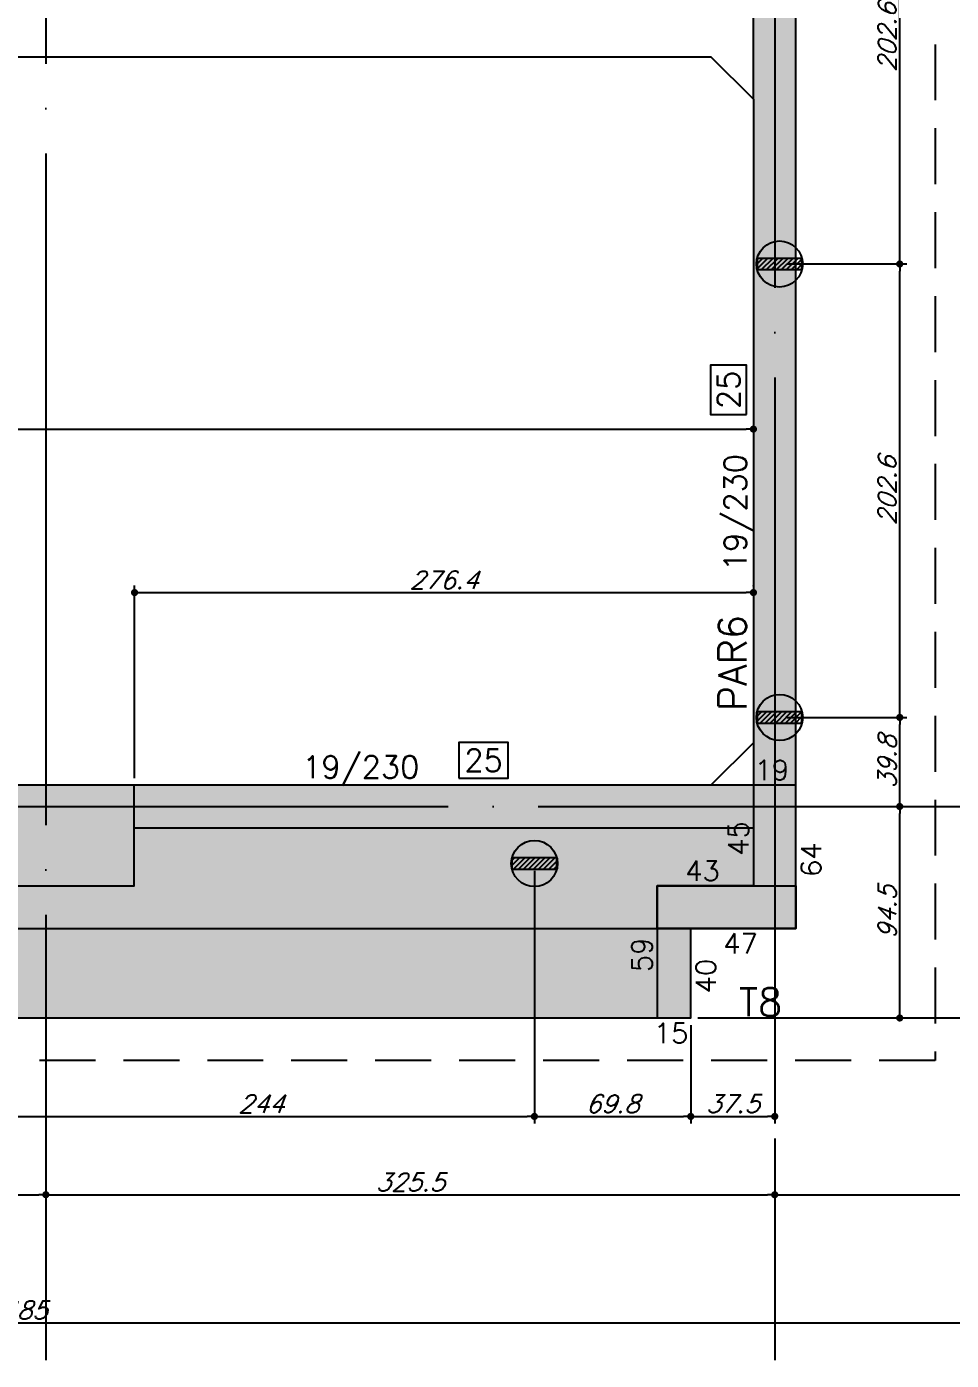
# Model space of a CAD drawing. Header units: millimetres. Extents: x -2404 to 6316, y -1750 to 2455.
# Drawn here: x 597 to 1010, y -732 to -136 of the extents above; entities that cross this region are included whole.
import ezdxf
from ezdxf.enums import TextEntityAlignment as Align

# ---------------------------------------------------------------- set-up
doc = ezdxf.new("R2010")
doc.units = ezdxf.units.MM
doc.header["$LTSCALE"] = 50
doc.linetypes.add('DASHED', pattern=[0.75, 0.5, -0.25])
doc.linetypes.add('EIXO', pattern=[6.8, 6, -0.4, 0, -0.4])
for name, color, linetype in [('F-ARM', 6, 'Continuous'), ('F-AUX', 2, 'Continuous'), ('F-COTAS', 106, 'Continuous'), ('F-COTAS ANCORAGEM', 106, 'Continuous'), ('F-DESNIVEL-1', 254, 'Continuous'), ('F-EIXO', 12, 'EIXO'), ('F-LAJES', 3, 'Continuous'), ('F-PILARES-DIM', 172, 'Continuous'), ('F-PILARES-M', 170, 'Continuous'), ('F-PILARES-NOME', 170, 'Continuous'), ('F-TEXTO', 6, 'Continuous'), ('F-VIGAS', 3, 'Continuous'), ('F-VIGAS-DIM', 2, 'Continuous'), ('F-VIGAS-NOME', 4, 'Continuous')]:
    doc.layers.add(name, color=color, linetype=linetype)
doc.layers.add('F-DESNIVEL-3', color=7, linetype='Continuous', true_color=0xd5c7ff)
doc.styles.add('CP-TEXT-INCL', font='romans.shx', dxfattribs={"oblique": 20})
doc.styles.add('MCP', font='romans.shx')
doc.styles.add('ROMANS', font='romans.shx')
doc.dimstyles.new('CP-COTAS-50', dxfattribs={"dimscale": 0.64, "dimtxt": 12.5, "dimasz": 5, "dimexe": 5, "dimexo": 5, "dimgap": 2.5, "dimtad": 1, "dimdec": 1, "dimdsep": 46, "dimtxsty": 'CP-TEXT-INCL', "dimblk1": 'DOT', "dimblk2": 'DOT', "dimsah": 1, "dimcen": 9, "dimclrd": 256, "dimclre": 256, "dimclrt": 256, "dimadec": 0, "dimazin": 0, "dimtfac": 1, "dimtdec": 1, "dimtmove": 2, "dimatfit": 3, "dimldrblk": 'DOT', "dimfxl": 0, "dimtolj": 1, "dimarcsym": 0})

# ---------------------------------------------------------------- blocks, each defined once
blk = doc.blocks.new('*U17')
at = {"layer": 'F-EIXO'}
blk.add_line((0, 0), (4945.5, 0), dxfattribs=at)
at = {"layer": 'F-TEXTO', "style": 'ROMANS'}
blk.add_attdef('EIXO', text='', height=17.5, dxfattribs=at).set_placement((-28.21, 0), align=Align.MIDDLE_CENTER)
blk = doc.blocks.new('*U20')
at = {"layer": 'F-EIXO'}
blk.add_line((0, 0), (0, -2579.78), dxfattribs=at)
at = {"layer": 'F-TEXTO', "style": 'ROMANS'}
blk.add_attdef('EIXO', text='', height=17.5, rotation=360, dxfattribs=at).set_placement((0, 28.21), align=Align.MIDDLE_CENTER)
blk = doc.blocks.new('*U18')
at = {"layer": 'F-EIXO'}
blk.add_line((0, 0), (0, -2479.78), dxfattribs=at)
at = {"layer": 'F-TEXTO', "style": 'ROMANS'}
blk.add_attdef('EIXO', text='', height=17.5, rotation=360, dxfattribs=at).set_placement((0, 28.21), align=Align.MIDDLE_CENTER)
blk = doc.blocks.new('*U5')
at = {"layer": 'F-VIGAS-DIM', "color": 1}
blk.add_lwpolyline([(0, 0), (22, 0), (22, 16), (0, 16)], close=True, dxfattribs=at)
at = {"layer": 'F-VIGAS-DIM', "style": 'MCP'}
blk.add_attdef('DIM', text='', height=10, dxfattribs=at).set_placement((11, 8), align=Align.MIDDLE_CENTER)
blk = doc.blocks.new('_DOT')
at = {"color": 0, "linetype": 'ByBlock'}
blk.add_line((-0.5, 0), (-1, 0), dxfattribs=at)
at = {"color": 0, "linetype": 'ByBlock', "const_width": 0.5}
blk.add_lwpolyline([(-0.25, 0, 1), (0.25, 0, 1)], format="xyb", close=True, dxfattribs=at)
blk = doc.blocks.new('*D44')
at = {"layer": 'DEFPOINTS', "color": 0, "transparency": 16777216}
for p in [(207, -315.89), (921.5, -315.89), (921.5, -315.89)]:
    blk.add_point(p, dxfattribs=at)
at = {"layer": 'F-COTAS', "lineweight": -2, "transparency": 16777216}
blk.add_line((210.2, -315.89), (918.3, -315.89), dxfattribs=at)
at = {"layer": 'F-COTAS', "lineweight": -2, "transparency": 16777216, "xscale": 3.2, "yscale": 3.2, "zscale": 3.2, "rotation": 180}
blk.add_blockref('_DOT', (207, -315.89), dxfattribs=at)
at = {"layer": 'F-COTAS', "lineweight": -2, "transparency": 16777216, "xscale": 3.2, "yscale": 3.2, "zscale": 3.2}
blk.add_blockref('_DOT', (921.5, -315.89), dxfattribs=at)
at = {"layer": 'F-COTAS', "transparency": 16777216, "insert": (564.25, -310.29), "char_height": 8, "attachment_point": 5, "style": 'CP-TEXT-INCL'}
blk.add_mtext('\\A1;714.5', dxfattribs=at)
blk = doc.blocks.new('*D102')
at = {"layer": 'DEFPOINTS', "color": 0, "transparency": 16777216}
for p in [(921.5, -388.89), (921.5, -389.29), (645.1, -475)]:
    blk.add_point(p, dxfattribs=at)
at = {"layer": 'F-COTAS', "lineweight": -2, "transparency": 16777216}
for p, q in [((645.1, -471.8), (645.1, -385.69)), ((921.5, -386.09), (921.5, -385.69)), ((648.3, -388.89), (918.3, -388.89))]:
    blk.add_line(p, q, dxfattribs=at)
at = {"layer": 'F-COTAS', "lineweight": -2, "transparency": 16777216, "xscale": 3.2, "yscale": 3.2, "zscale": 3.2, "rotation": 180}
blk.add_blockref('_DOT', (645.1, -388.89), dxfattribs=at)
at = {"layer": 'F-COTAS', "lineweight": -2, "transparency": 16777216, "xscale": 3.2, "yscale": 3.2, "zscale": 3.2}
blk.add_blockref('_DOT', (921.5, -388.89), dxfattribs=at)
at = {"layer": 'F-COTAS', "transparency": 16777216, "insert": (783.3, -383.29), "char_height": 8, "attachment_point": 5, "style": 'CP-TEXT-INCL'}
blk.add_mtext('\\A1;276.4', dxfattribs=at)
blk = doc.blocks.new('*D138')
at = {"layer": 'DEFPOINTS', "color": 0, "transparency": 16777216}
for p in [(2835, 864.5), (-1650, -579), (2835, -715.16)]:
    blk.add_point(p, dxfattribs=at)
at = {"layer": 'F-COTAS', "lineweight": -2, "transparency": 16777216}
for p, q in [((2835, 861.3), (2835, -718.36)), ((-1650, -582.2), (-1650, -718.36)), ((-1646.8, -715.16), (2831.8, -715.16))]:
    blk.add_line(p, q, dxfattribs=at)
at = {"layer": 'F-COTAS', "lineweight": -2, "transparency": 16777216, "xscale": 3.2, "yscale": 3.2, "zscale": 3.2, "rotation": 180}
blk.add_blockref('_DOT', (-1650, -715.16), dxfattribs=at)
at = {"layer": 'F-COTAS', "lineweight": -2, "transparency": 16777216, "xscale": 3.2, "yscale": 3.2, "zscale": 3.2}
blk.add_blockref('_DOT', (2835, -715.16), dxfattribs=at)
at = {"layer": 'F-COTAS', "transparency": 16777216, "insert": (592.5, -709.56), "char_height": 8, "attachment_point": 5, "style": 'CP-TEXT-INCL'}
blk.add_mtext('\\A1;4485', dxfattribs=at)
blk = doc.blocks.new('*D147')
at = {"layer": 'DEFPOINTS', "color": 0, "transparency": 16777216}
for p in [(605.5, -657.97), (605.5, -657.97), (382.5, -689.02)]:
    blk.add_point(p, dxfattribs=at)
at = {"layer": 'F-COTAS', "lineweight": -2, "transparency": 16777216}
for p, q in [((382.5, -685.82), (382.5, -654.77)), ((385.7, -657.97), (602.3, -657.97))]:
    blk.add_line(p, q, dxfattribs=at)
at = {"layer": 'F-COTAS', "lineweight": -2, "transparency": 16777216, "xscale": 3.2, "yscale": 3.2, "zscale": 3.2, "rotation": 180}
blk.add_blockref('_DOT', (382.5, -657.97), dxfattribs=at)
at = {"layer": 'F-COTAS', "lineweight": -2, "transparency": 16777216, "xscale": 3.2, "yscale": 3.2, "zscale": 3.2}
blk.add_blockref('_DOT', (605.5, -657.97), dxfattribs=at)
at = {"layer": 'F-COTAS', "transparency": 16777216, "insert": (494, -652.37), "char_height": 8, "attachment_point": 5, "style": 'CP-TEXT-INCL'}
blk.add_mtext('\\A1;223', dxfattribs=at)
blk = doc.blocks.new('*D148')
at = {"layer": 'DEFPOINTS', "color": 0, "transparency": 16777216}
for p in [(605.5, -657.97), (931, -657.97), (931, -657.97)]:
    blk.add_point(p, dxfattribs=at)
at = {"layer": 'F-COTAS', "lineweight": -2, "transparency": 16777216}
blk.add_line((608.7, -657.97), (927.8, -657.97), dxfattribs=at)
at = {"layer": 'F-COTAS', "lineweight": -2, "transparency": 16777216, "xscale": 3.2, "yscale": 3.2, "zscale": 3.2, "rotation": 180}
blk.add_blockref('_DOT', (605.5, -657.97), dxfattribs=at)
at = {"layer": 'F-COTAS', "lineweight": -2, "transparency": 16777216, "xscale": 3.2, "yscale": 3.2, "zscale": 3.2}
blk.add_blockref('_DOT', (931, -657.97), dxfattribs=at)
at = {"layer": 'F-COTAS', "transparency": 16777216, "insert": (768.25, -652.37), "char_height": 8, "attachment_point": 5, "style": 'CP-TEXT-INCL'}
blk.add_mtext('\\A1;325.5', dxfattribs=at)
blk = doc.blocks.new('*D149')
at = {"layer": 'DEFPOINTS', "color": 0, "transparency": 16777216}
for p in [(931, -657.97), (1128, -657.97), (1128, -657.97)]:
    blk.add_point(p, dxfattribs=at)
at = {"layer": 'F-COTAS', "lineweight": -2, "transparency": 16777216}
blk.add_line((934.2, -657.97), (1124.8, -657.97), dxfattribs=at)
at = {"layer": 'F-COTAS', "lineweight": -2, "transparency": 16777216, "xscale": 3.2, "yscale": 3.2, "zscale": 3.2, "rotation": 180}
blk.add_blockref('_DOT', (931, -657.97), dxfattribs=at)
at = {"layer": 'F-COTAS', "lineweight": -2, "transparency": 16777216, "xscale": 3.2, "yscale": 3.2, "zscale": 3.2}
blk.add_blockref('_DOT', (1128, -657.97), dxfattribs=at)
at = {"layer": 'F-COTAS', "transparency": 16777216, "insert": (1029.5, -652.37), "char_height": 8, "attachment_point": 5, "style": 'CP-TEXT-INCL'}
blk.add_mtext('\\A1;197', dxfattribs=at)
blk = doc.blocks.new('*D164')
at = {"layer": 'DEFPOINTS', "color": 0, "transparency": 16777216}
for p in [(893.5, -579), (931, -583.01), (931, -622.98)]:
    blk.add_point(p, dxfattribs=at)
at = {"layer": 'F-COTAS', "lineweight": -2, "transparency": 16777216}
for p, q in [((893.5, -582.2), (893.5, -626.18)), ((931, -586.21), (931, -626.18)), ((896.7, -622.98), (927.8, -622.98))]:
    blk.add_line(p, q, dxfattribs=at)
at = {"layer": 'F-COTAS', "lineweight": -2, "transparency": 16777216, "xscale": 3.2, "yscale": 3.2, "zscale": 3.2, "rotation": 180}
blk.add_blockref('_DOT', (893.5, -622.98), dxfattribs=at)
at = {"layer": 'F-COTAS', "lineweight": -2, "transparency": 16777216, "xscale": 3.2, "yscale": 3.2, "zscale": 3.2}
blk.add_blockref('_DOT', (931, -622.98), dxfattribs=at)
at = {"layer": 'F-COTAS', "transparency": 16777216, "insert": (912.25, -617.38), "char_height": 8, "attachment_point": 5, "style": 'CP-TEXT-INCL'}
blk.add_mtext('\\A1;37.5', dxfattribs=at)
blk = doc.blocks.new('*D165')
at = {"layer": 'DEFPOINTS', "color": 0, "transparency": 16777216}
for p in [(970.38, -484.5), (986.83, -484.5), (893.5, -579)]:
    blk.add_point(p, dxfattribs=at)
at = {"layer": 'F-COTAS', "lineweight": -2, "transparency": 16777216}
for p, q in [((973.58, -484.5), (990.03, -484.5)), ((986.83, -575.8), (986.83, -487.7)), ((896.7, -579), (990.03, -579))]:
    blk.add_line(p, q, dxfattribs=at)
at = {"layer": 'F-COTAS', "lineweight": -2, "transparency": 16777216, "xscale": 3.2, "yscale": 3.2, "zscale": 3.2}
for p, rotation in [((986.83, -484.5), 90), ((986.83, -579), 270)]:
    blk.add_blockref('_DOT', p, dxfattribs=dict(at, rotation=rotation))
at = {"layer": 'F-COTAS', "transparency": 16777216, "insert": (981.23, -531.75), "char_height": 8, "attachment_point": 5, "rotation": 90, "style": 'CP-TEXT-INCL'}
blk.add_mtext('\\A1;94.5', dxfattribs=at)
blk = doc.blocks.new('*D166')
at = {"layer": 'DEFPOINTS', "color": 0, "transparency": 16777216}
for p in [(2796, 1664.5), (2990.81, 1664.5), (893.5, -579)]:
    blk.add_point(p, dxfattribs=at)
at = {"layer": 'F-COTAS', "lineweight": -2, "transparency": 16777216}
for p, q in [((2799.2, 1664.5), (2994.01, 1664.5)), ((2990.81, -575.8), (2990.81, 1661.3)), ((896.7, -579), (2994.01, -579))]:
    blk.add_line(p, q, dxfattribs=at)
at = {"layer": 'F-COTAS', "lineweight": -2, "transparency": 16777216, "xscale": 3.2, "yscale": 3.2, "zscale": 3.2}
for p, rotation in [((2990.81, 1664.5), 90), ((2990.81, -579), 270)]:
    blk.add_blockref('_DOT', p, dxfattribs=dict(at, rotation=rotation))
at = {"layer": 'F-COTAS', "transparency": 16777216, "insert": (2985.21, 542.75), "char_height": 8, "attachment_point": 5, "rotation": 90, "style": 'CP-TEXT-INCL'}
blk.add_mtext('\\A1;2243.5', dxfattribs=at)
blk = doc.blocks.new('PONTO ANCORAGEM_EST')
at = {"layer": 'F-ARM'}
h = blk.add_hatch(dxfattribs=at)
h.set_pattern_fill('ANSI31', color=2, scale=0.5)
h.paths.add_polyline_path([(-1159.55, 5937.09), (-1179.55, 5937.09), (-1179.55, 5932.09), (-1159.55, 5932.09)])
at = {"layer": 'F-ARM', "color": 3, "elevation": 0}
blk.add_lwpolyline([(-1179.55, 5932.09), (-1159.55, 5932.09), (-1159.55, 5937.09), (-1179.55, 5937.09)], close=True, dxfattribs=at)
at = {"layer": 'F-ARM', "color": 3}
blk.add_circle((-1169.55, 5934.59, 0), 10.31, dxfattribs=at)
blk = doc.blocks.new('*D280')
at = {"layer": 'DEFPOINTS', "color": 0, "transparency": 16777216}
for p in [(579.67, -509.99), (823.67, -509.99), (823.67, -622.98)]:
    blk.add_point(p, dxfattribs=at)
at = {"layer": 'F-COTAS ANCORAGEM', "lineweight": -2, "transparency": 16777216}
for p, q in [((579.67, -513.19), (579.67, -626.18)), ((823.67, -513.19), (823.67, -626.18)), ((582.87, -622.98), (820.47, -622.98))]:
    blk.add_line(p, q, dxfattribs=at)
at = {"layer": 'F-COTAS ANCORAGEM', "lineweight": -2, "transparency": 16777216, "xscale": 3.2, "yscale": 3.2, "zscale": 3.2, "rotation": 180}
blk.add_blockref('_DOT', (579.67, -622.98), dxfattribs=at)
at = {"layer": 'F-COTAS ANCORAGEM', "lineweight": -2, "transparency": 16777216, "xscale": 3.2, "yscale": 3.2, "zscale": 3.2}
blk.add_blockref('_DOT', (823.67, -622.98), dxfattribs=at)
at = {"layer": 'F-COTAS ANCORAGEM', "transparency": 16777216, "insert": (701.67, -617.38), "char_height": 8, "attachment_point": 5, "style": 'CP-TEXT-INCL'}
blk.add_mtext('\\A1;244', dxfattribs=at)
blk = doc.blocks.new('*D281')
at = {"layer": 'DEFPOINTS', "color": 0, "transparency": 16777216}
for p in [(823.67, -509.99), (893.5, -579), (893.5, -622.98)]:
    blk.add_point(p, dxfattribs=at)
at = {"layer": 'F-COTAS ANCORAGEM', "lineweight": -2, "transparency": 16777216}
for p, q in [((823.67, -513.19), (823.67, -626.18)), ((893.5, -582.2), (893.5, -626.18)), ((826.87, -622.98), (890.3, -622.98))]:
    blk.add_line(p, q, dxfattribs=at)
at = {"layer": 'F-COTAS ANCORAGEM', "lineweight": -2, "transparency": 16777216, "xscale": 3.2, "yscale": 3.2, "zscale": 3.2, "rotation": 180}
blk.add_blockref('_DOT', (823.67, -622.98), dxfattribs=at)
at = {"layer": 'F-COTAS ANCORAGEM', "lineweight": -2, "transparency": 16777216, "xscale": 3.2, "yscale": 3.2, "zscale": 3.2}
blk.add_blockref('_DOT', (893.5, -622.98), dxfattribs=at)
at = {"layer": 'F-COTAS ANCORAGEM', "transparency": 16777216, "insert": (858.58, -617.38), "char_height": 8, "attachment_point": 5, "style": 'CP-TEXT-INCL'}
blk.add_mtext('\\A1;69.8', dxfattribs=at)
blk = doc.blocks.new('*D282')
at = {"layer": 'DEFPOINTS', "color": 0, "transparency": 16777216}
for p in [(933.17, -444.69), (986.83, -444.69), (954.57, -484.5)]:
    blk.add_point(p, dxfattribs=at)
at = {"layer": 'F-COTAS ANCORAGEM', "lineweight": -2, "transparency": 16777216}
for p, q in [((936.37, -444.69), (990.03, -444.69)), ((986.83, -481.3), (986.83, -447.89)), ((957.77, -484.5), (990.03, -484.5))]:
    blk.add_line(p, q, dxfattribs=at)
at = {"layer": 'F-COTAS ANCORAGEM', "lineweight": -2, "transparency": 16777216, "xscale": 3.2, "yscale": 3.2, "zscale": 3.2}
for p, rotation in [((986.83, -444.69), 90), ((986.83, -484.5), 270)]:
    blk.add_blockref('_DOT', p, dxfattribs=dict(at, rotation=rotation))
at = {"layer": 'F-COTAS ANCORAGEM', "transparency": 16777216, "insert": (981.23, -464.59), "char_height": 8, "attachment_point": 5, "rotation": 90, "style": 'CP-TEXT-INCL'}
blk.add_mtext('\\A1;39.8', dxfattribs=at)
blk = doc.blocks.new('*D283')
at = {"layer": 'DEFPOINTS', "color": 0, "transparency": 16777216}
for p in [(933.17, -242.09), (986.83, -242.09), (933.17, -444.69)]:
    blk.add_point(p, dxfattribs=at)
at = {"layer": 'F-COTAS ANCORAGEM', "lineweight": -2, "transparency": 16777216}
for p, q in [((936.37, -242.09), (990.03, -242.09)), ((986.83, -441.49), (986.83, -245.29)), ((936.37, -444.69), (990.03, -444.69))]:
    blk.add_line(p, q, dxfattribs=at)
at = {"layer": 'F-COTAS ANCORAGEM', "lineweight": -2, "transparency": 16777216, "xscale": 3.2, "yscale": 3.2, "zscale": 3.2}
for p, rotation in [((986.83, -242.09), 90), ((986.83, -444.69), 270)]:
    blk.add_blockref('_DOT', p, dxfattribs=dict(at, rotation=rotation))
at = {"layer": 'F-COTAS ANCORAGEM', "transparency": 16777216, "insert": (981.23, -343.39), "char_height": 8, "attachment_point": 5, "rotation": 90, "style": 'CP-TEXT-INCL'}
blk.add_mtext('\\A1;202.6', dxfattribs=at)
blk = doc.blocks.new('*D284')
at = {"layer": 'DEFPOINTS', "color": 0, "transparency": 16777216}
for p in [(933.17, -39.49), (986.83, -39.49), (933.17, -242.09)]:
    blk.add_point(p, dxfattribs=at)
at = {"layer": 'F-COTAS ANCORAGEM', "lineweight": -2, "transparency": 16777216}
for p, q in [((936.37, -39.49), (990.03, -39.49)), ((986.83, -238.89), (986.83, -42.69)), ((936.37, -242.09), (990.03, -242.09))]:
    blk.add_line(p, q, dxfattribs=at)
at = {"layer": 'F-COTAS ANCORAGEM', "lineweight": -2, "transparency": 16777216, "xscale": 3.2, "yscale": 3.2, "zscale": 3.2}
for p, rotation in [((986.83, -39.49), 90), ((986.83, -242.09), 270)]:
    blk.add_blockref('_DOT', p, dxfattribs=dict(at, rotation=rotation))
at = {"layer": 'F-COTAS ANCORAGEM', "transparency": 16777216, "insert": (981.23, -140.79), "char_height": 8, "attachment_point": 5, "rotation": 90, "style": 'CP-TEXT-INCL'}
blk.add_mtext('\\A1;202.6', dxfattribs=at)

msp = doc.modelspace()

# ---------------------------------------------------------------- hatches: boundary and pattern name
at = {"layer": 'F-DESNIVEL-1', "linetype": 'Continuous'}
msp.add_hatch(color=256, dxfattribs=at).paths.add_polyline_path([(566, -520), (645, -520), (645, -475), (566, -475)], flags=16)
for points in [[(921.5, -520), (940.5, -520), (940.5, -475), (921.5, -475), (921.5, -494)], [(893.5, -539), (940.5, -539), (940.5, -520), (921.5, -520), (878.5, -520), (878.5, -539)]]:
    msp.add_hatch(color=256, dxfattribs=at).paths.add_polyline_path(points)
at = {"layer": 'F-DESNIVEL-3', "linetype": 'Continuous'}
msp.add_hatch(color=256, dxfattribs=at).paths.add_polyline_path([(893.5, -579), (893.5, -539), (878.5, -539), (878.5, -579)])

# ---------------------------------------------------------------- linework, layer by layer
at = {"layer": 'F-AUX', "color": 4, "linetype": 'DASHED'}
msp.add_lwpolyline([(1002.616, -597.969), (-573.9, -597.969), (-573.9, 156.051), (1002.616, 156.051)], close=True, dxfattribs=at)
at = {"layer": 'F-DESNIVEL-1', "linetype": 'Continuous'}
for points in [[(921.5, -520), (940.5, -520), (940.5, -475), (921.5, -475)], [(878.5, -520), (940.5, -520), (940.5, -539), (878.5, -539)]]:
    msp.add_lwpolyline(points, close=True, dxfattribs=at)
for points in [[(940.5, -140), (940.5, 24.4), (921.5, 24.4)], [(940.5, -140), (921.5, 24.4), (921.5, -140)], [(940.5, -140), (921.5, -140), (921.5, -474.9)], [(940.5, -140), (921.5, -474.9), (940.5, -474.9)], [(940.5, -140), (921.5, -140), (940.5, -140)], [(940.5, -140), (940.5, -474.9), (940.5, -140)], [(645.1, -475), (645.1, -494), (921.4, -494)], [(645.1, -475), (921.4, -494), (921.4, -475)], [(645.1, -475), (921.4, -475), (645.1, -475)], [(921.5, -494), (645, -520), (878.5, -520)], [(921.5, -494), (645, -494), (645, -520)], [(921.5, -494), (645, -520), (921.5, -494)], [(921.5, -520), (921.5, -494), (878.5, -520)], [(921.5, -494), (878.5, -520), (921.5, -494)], [(-515.5, -539), (878.5, -539), (-246.5, -520)], [(878.5, -539), (-172.5, -520), (-246.5, -520)], [(878.5, -539), (-246.5, -520), (878.5, -539)], [(878.5, -539), (566, -520), (-172.5, -520)], [(878.5, -539), (-172.5, -520), (878.5, -539)], [(645, -520), (566, -520), (878.5, -539)], [(878.5, -520), (645, -520), (878.5, -539)], [(645, -520), (878.5, -539), (645, -520)], [(921.5, -520), (878.5, -520), (921.5, -520)], [(878.5, -520), (878.5, -539), (878.5, -520)]]:
    msp.add_solid(points, dxfattribs=at)
at = {"layer": 'F-DESNIVEL-3', "linetype": 'Continuous'}
for points in [[(878.5, -579), (-1610, -539), (-1650, -579)], [(878.5, -579), (-1259.5, -539), (-1610, -539)], [(878.5, -579), (-1610, -539), (878.5, -579)], [(878.5, -579), (-1173.5, -539), (-1259.5, -539)], [(878.5, -579), (-1259.5, -539), (878.5, -579)], [(878.5, -579), (-819, -539), (-1173.5, -539)], [(878.5, -579), (-1173.5, -539), (878.5, -579)], [(878.5, -579), (-515.5, -539), (-819, -539)], [(878.5, -579), (-819, -539), (878.5, -579)], [(878.5, -579), (878.5, -539), (-515.5, -539)], [(878.5, -579), (-515.5, -539), (878.5, -579)], [(878.5, -579), (-1650, -579), (878.5, -579)]]:
    msp.add_solid(points, dxfattribs=at)
at = {"layer": 'F-LAJES', "linetype": 'Continuous'}
for p, q in [((-515.5, -539), (940.5, -539)), ((-1650, -579), (893.5, -579))]:
    msp.add_line(p, q, dxfattribs=at)
at = {"layer": 'F-PILARES-M', "linetype": 'Continuous'}
for points in [[(566, -520), (645, -520), (645, -475), (566, -475), (566, -520)], [(878.5, -579), (893.5, -579), (893.5, -539), (940.5, -539), (940.5, -475), (921.5, -475), (921.5, -520), (878.5, -520), (878.5, -579)]]:
    msp.add_lwpolyline(points, dxfattribs=at)
at = {"layer": 'F-VIGAS'}
for p, q in [((921.5, -168.5), (921.5, -130.5)), ((921.5, -168.5), (902.5, -149.5)), ((921.5, -456), (902.5, -475)), ((921.5, -456), (921.5, -475)), ((921.5, -474.9), (902.5, -475))]:
    msp.add_line(p, q, dxfattribs=at)
for points in [[(940.5, -140), (940.5, 24.5)], [(940.5, -475), (940.5, -140)], [(226, -149.5), (902.5, -149.5)], [(921.5, -168.5), (921.5, -456)], [(902.5, -475), (645, -475)], [(645, -494), (921.5, -494)]]:
    msp.add_lwpolyline(points, dxfattribs=at)

# ---------------------------------------------------------------- block references
at = {"layer": 'F-ARM'}
for p in [(2102.719, -6176.684, 0), (2102.719, -6379.284, 0), (1993.219, -6444.589, 0)]:
    msp.add_blockref('PONTO ANCORAGEM_EST', p, dxfattribs=at)
at = {"layer": 'F-EIXO', "linetype": 'Continuous'}
for name, p in [('*U20', (605.5, 1847.82)), ('*U18', (931, 1747.82)), ('*U17', (-1895.471, -484.5))]:
    msp.add_blockref(name, p, dxfattribs=at)
at = {"layer": 'F-VIGAS-DIM', "linetype": 'Continuous', "rotation": 90}
msp.add_blockref('*U5', (918.375, -309.325), dxfattribs=at).add_auto_attribs({'DIM': '25'})
at = {"layer": 'F-VIGAS-DIM', "linetype": 'Continuous'}
msp.add_blockref('*U5', (790, -471.875), dxfattribs=at).add_auto_attribs({'DIM': '25'})

# ---------------------------------------------------------------- texts
at = {"layer": 'F-PILARES-DIM', "linetype": 'Continuous', "style": 'MCP'}
for s, p in [('19', (922, -472.75)), ('43', (891, -517.75)), ('47', (908, -550.25)), ('15', (877, -590.25))]:
    msp.add_text(s, height=9, dxfattribs=at).set_placement(p)
for s, p in [('45', (919.25, -506.5)), ('64', (951.75, -516)), ('59', (876.25, -558.5)), ('40', (904.75, -568))]:
    msp.add_text(s, height=9, rotation=90, dxfattribs=at).set_placement(p)
at = {"layer": 'F-PILARES-NOME', "linetype": 'Continuous', "style": 'MCP'}
msp.add_text('T8', height=12.5, dxfattribs=at).set_placement((915.029, -578.119))
at = {"layer": 'F-VIGAS-DIM', "linetype": 'Continuous', "style": 'MCP'}
msp.add_text('19/230', height=10, rotation=90, dxfattribs=at).set_placement((918.375, -379.325))
msp.add_text('19/230', height=10, dxfattribs=at).set_placement((720, -471.875))
at = {"layer": 'F-VIGAS-NOME', "linetype": 'Continuous', "style": 'MCP'}
msp.add_text('PAR6', height=12.5, rotation=90, dxfattribs=at).set_placement((918.375, -441.825))

# ---------------------------------------------------------------- dimensions: what is measured, and where the dimension line sits
at = {"layer": 'F-COTAS'}
for base, p1, p2, angle, picture, middle in [((2990.807, 1664.5), (893.5, -579), (2796, 1664.5), 90, '*D166', (2985.207, 542.75)), ((921.5, -315.893), (207, -315.893), (921.5, -315.893), 180, '*D44', (564.25, -310.293)), ((986.826, -484.5), (893.5, -579), (970.384, -484.5), 90, '*D165', (981.226, -531.75))]:
    dim = msp.add_linear_dim(base=base, p1=p1, p2=p2, angle=angle, dimstyle='CP-COTAS-50', dxfattribs=at)
    dim.commit()
    dim.dimension.update_dxf_attribs({"geometry": picture, "text_midpoint": middle})
for base, p1, p2, picture, middle in [((2835, -715.164), (-1650, -579), (2835, 864.5), '*D138', (592.5, -709.564)), ((921.5, -388.888), (645.1, -475), (921.5, -389.289), '*D102', (783.3, -383.288)), ((931, -622.977), (893.5, -579), (931, -583.009), '*D164', (912.25, -617.377)), ((605.5, -657.971), (382.5, -689.024), (605.5, -657.971), '*D147', (494, -652.371)), ((931, -657.971), (605.5, -657.971), (931, -657.971), '*D148', (768.25, -652.371)), ((1128, -657.971), (931, -657.971), (1128, -657.971), '*D149', (1029.5, -652.371))]:
    dim = msp.add_linear_dim(base=base, p1=p1, p2=p2, dimstyle='CP-COTAS-50', dxfattribs=at)
    dim.commit()
    dim.dimension.update_dxf_attribs({"geometry": picture, "text_midpoint": middle})
at = {"layer": 'F-COTAS ANCORAGEM'}
for base, p1, p2, picture, middle in [((986.826, -39.489), (933.166, -242.089), (933.166, -39.489), '*D284', (981.226, -140.789)), ((986.826, -242.089), (933.166, -444.689), (933.166, -242.089), '*D283', (981.226, -343.389)), ((986.826, -444.689), (954.566, -484.5), (933.166, -444.689), '*D282', (981.226, -464.595))]:
    dim = msp.add_linear_dim(base=base, p1=p1, p2=p2, angle=90, dimstyle='CP-COTAS-50', override={"dimfxl": 7.5}, dxfattribs=at)
    dim.commit()
    dim.dimension.update_dxf_attribs({"geometry": picture, "text_midpoint": middle})
for base, p1, p2, picture, middle in [((823.666, -622.977), (579.666, -509.995), (823.666, -509.995), '*D280', (701.666, -617.377)), ((893.5, -622.977), (823.666, -509.995), (893.5, -579), '*D281', (858.583, -617.377))]:
    dim = msp.add_linear_dim(base=base, p1=p1, p2=p2, dimstyle='CP-COTAS-50', override={"dimfxl": 7.5}, dxfattribs=at)
    dim.commit()
    dim.dimension.update_dxf_attribs({"geometry": picture, "text_midpoint": middle})

doc.saveas('drawing.dxf')
